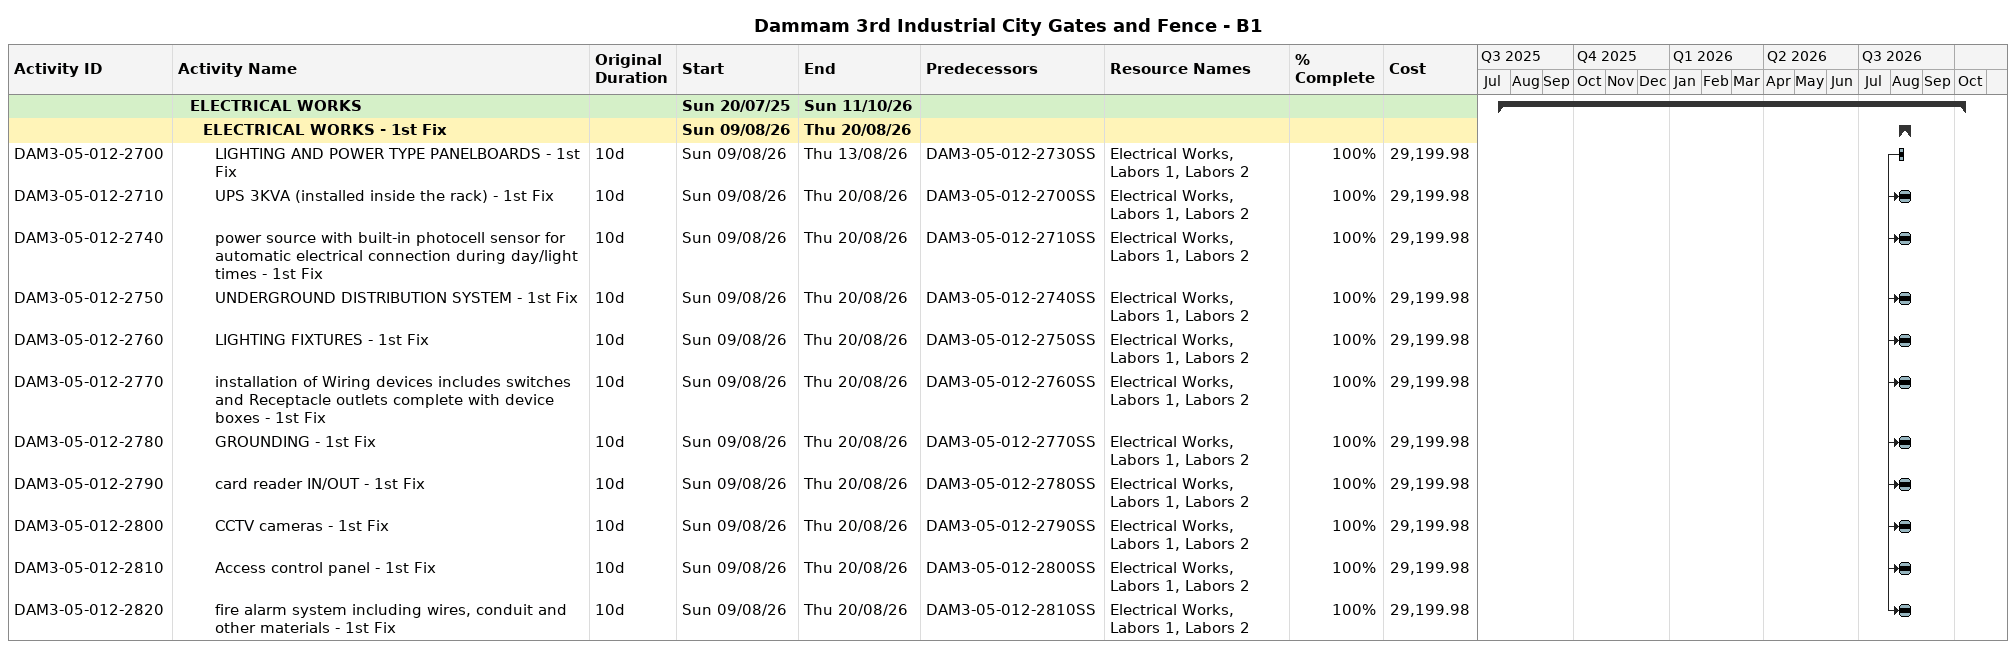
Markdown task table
Dammam 3rd Industrial City Gates and Fence - B1

| ID | Level | Task | Original duration | Start | Finish | Predecessors | Resources | % complete | Cost |
|---|---|---|---|---|---|---|---|---|---|
|  | 2 | **ELECTRICAL WORKS** |  | 2025-07-20 | 2026-10-11 |  |  |  |  |
|  | 3 | **ELECTRICAL WORKS - 1st Fix** |  | 2026-08-09 | 2026-08-20 |  |  |  |  |
| DAM3-05-012-2700 | 4 | LIGHTING AND POWER TYPE PANELBOARDS - 1st Fix | 10d | 2026-08-09 | 2026-08-13 | DAM3-05-012-2730SS | Electrical Works, Labors 1, Labors 2 | 100 | 29199.98 |
| DAM3-05-012-2710 | 4 | UPS 3KVA (installed inside the rack) - 1st Fix | 10d | 2026-08-09 | 2026-08-20 | DAM3-05-012-2700SS | Electrical Works, Labors 1, Labors 2 | 100 | 29199.98 |
| DAM3-05-012-2740 | 4 | power source with built-in photocell sensor for automatic electrical connection during day/light times - 1st Fix | 10d | 2026-08-09 | 2026-08-20 | DAM3-05-012-2710SS | Electrical Works, Labors 1, Labors 2 | 100 | 29199.98 |
| DAM3-05-012-2750 | 4 | UNDERGROUND DISTRIBUTION SYSTEM - 1st Fix | 10d | 2026-08-09 | 2026-08-20 | DAM3-05-012-2740SS | Electrical Works, Labors 1, Labors 2 | 100 | 29199.98 |
| DAM3-05-012-2760 | 4 | LIGHTING FIXTURES - 1st Fix | 10d | 2026-08-09 | 2026-08-20 | DAM3-05-012-2750SS | Electrical Works, Labors 1, Labors 2 | 100 | 29199.98 |
| DAM3-05-012-2770 | 4 | installation of Wiring devices includes switches and Receptacle outlets complete with device boxes - 1st Fix | 10d | 2026-08-09 | 2026-08-20 | DAM3-05-012-2760SS | Electrical Works, Labors 1, Labors 2 | 100 | 29199.98 |
| DAM3-05-012-2780 | 4 | GROUNDING - 1st Fix | 10d | 2026-08-09 | 2026-08-20 | DAM3-05-012-2770SS | Electrical Works, Labors 1, Labors 2 | 100 | 29199.98 |
| DAM3-05-012-2790 | 4 | card reader IN/OUT - 1st Fix | 10d | 2026-08-09 | 2026-08-20 | DAM3-05-012-2780SS | Electrical Works, Labors 1, Labors 2 | 100 | 29199.98 |
| DAM3-05-012-2800 | 4 | CCTV cameras - 1st Fix | 10d | 2026-08-09 | 2026-08-20 | DAM3-05-012-2790SS | Electrical Works, Labors 1, Labors 2 | 100 | 29199.98 |
| DAM3-05-012-2810 | 4 | Access control panel - 1st Fix | 10d | 2026-08-09 | 2026-08-20 | DAM3-05-012-2800SS | Electrical Works, Labors 1, Labors 2 | 100 | 29199.98 |
| DAM3-05-012-2820 | 4 | fire alarm system including wires, conduit and other materials - 1st Fix | 10d | 2026-08-09 | 2026-08-20 | DAM3-05-012-2810SS | Electrical Works, Labors 1, Labors 2 | 100 | 29199.98 |
